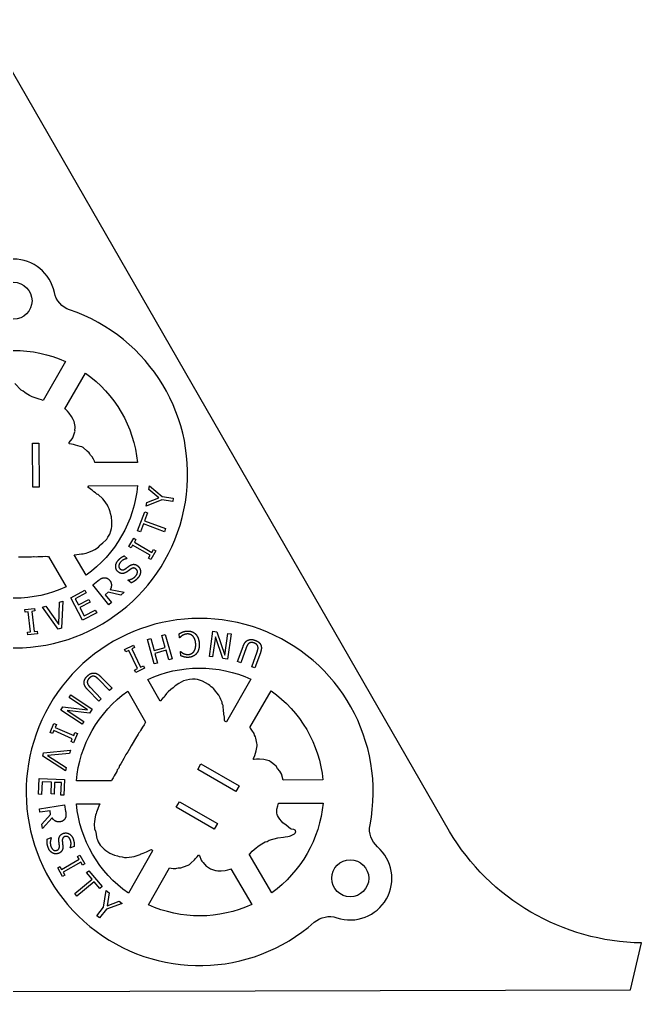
# Model space of a CAD drawing. Header units: millimetres. Extents: x 0 to 217, y 0 to 323.
# Drawn here: x 163.7 to 217.4, y 0.4 to 85 of the extents above; entities that cross this region are included whole.
import ezdxf

# ---------------------------------------------------------------- set-up
doc = ezdxf.new("R2010")
doc.units = ezdxf.units.MM
doc.layers.add('SCRAP_OUTLINE', color=8, linetype='Continuous')

msp = doc.modelspace()

# ---------------------------------------------------------------- linework, layer by layer
for points in [[(166.674, 61.366, 0.821365), (159.611, 61.342, -0.267689), (158.301, 59.833, 6.023346), (167.995, 59.866, -0.267689)], [(170.172, 46.678), (170.148, 46.806), (170.07, 46.965), (169.944, 47.165), (169.896, 47.23), (169.811, 47.323), (169.745, 47.435), (169.675, 47.522), (169.515, 47.671), (169.164, 47.963), (169.063, 48.02), (168.9, 48.059), (168.513, 48.191), (168.338, 48.221), (168.157, 48.276), (167.98, 48.299), (167.962, 48.311), (167.95, 48.33), (167.95, 48.362), (167.965, 48.394), (168.225, 48.711), (168.275, 48.81), (168.325, 48.975), (168.454, 49.342), (168.46, 49.383), (168.453, 49.482), (168.466, 49.667), (168.466, 49.789), (168.381, 50.236), (168.365, 50.279), (168.308, 50.402), (168.158, 50.663), (167.967, 50.947), (167.82, 51.119), (167.647, 51.281), (167.592, 51.316), (169.363, 54.408, -0.218412), (173.853, 46.691)], [(168.4, 38.699), (168.616, 38.722), (169.013, 38.784), (169.155, 38.799), (169.277, 38.829), (169.439, 38.844), (169.582, 38.906), (169.957, 39.043), (170.17, 39.152), (170.492, 39.374), (170.621, 39.54), (170.68, 39.6), (170.88, 39.744), (171.122, 39.96), (171.2, 40.06), (171.305, 40.215), (171.469, 40.489), (171.556, 40.773), (171.606, 40.97), (171.63, 41.16), (171.645, 41.567), (171.602, 41.993), (171.532, 42.278), (171.508, 42.42), (171.402, 42.664), (171.331, 42.861), (171.259, 42.989), (171.127, 43.189), (170.984, 43.383), (170.863, 43.527), (170.459, 43.9), (170.42, 43.908), (170.358, 43.938), (170.223, 44.06), (170.093, 44.151), (169.985, 44.255), (169.872, 44.322), (169.764, 44.408), (169.649, 44.482), (169.6, 44.53), (169.585, 44.573), (169.586, 44.588), (169.642, 44.676), (173.86, 44.691, -0.218412), (169.422, 36.943)], [(191.107, 7.341, 0.821365), (194.617, 13.47, -0.267689), (193.966, 15.359, 6.023346), (189.147, 6.947, -0.267689)], [(181.566, 24.283), (181.533, 24.281), (181.459, 24.299), (181.422, 24.327), (181.39, 24.383), (181.377, 24.446), (181.382, 24.665), (181.337, 24.923), (181.301, 25.321), (181.257, 25.533), (181.26, 25.668), (181.252, 25.719), (181.189, 25.865), (181.175, 25.966), (181.073, 26.209), (181.017, 26.331), (180.886, 26.568), (180.734, 26.79), (180.649, 26.896), (180.43, 27.159), (180.368, 27.218), (180.24, 27.297), (180.106, 27.418), (179.996, 27.492), (179.497, 27.773), (179.231, 27.88), (179.045, 27.933), (178.851, 27.966), (178.613, 27.959), (178.359, 27.939), (177.851, 27.809), (177.438, 27.576), (177.131, 27.372), (176.938, 27.221), (176.75, 27.061), (176.505, 26.873), (176.45, 26.809), (176.384, 26.709), (176.221, 26.521), (176.16, 26.415), (176.024, 26.283), (175.835, 26.048), (174.742, 27.926, -0.218412), (183.67, 27.957)], [(168.575, 19.173, -0.218412), (173.013, 26.92), (174.567, 24.25), (174.433, 24.008), (174.307, 23.798), (174.12, 23.531), (174.055, 23.418), (173.985, 23.327), (173.925, 23.198), (173.683, 22.821), (173.41, 22.344), (173.306, 22.194), (173.134, 21.894), (173.025, 21.675), (172.86, 21.441), (172.695, 21.114), (172.422, 20.638), (172.315, 20.489), (172.253, 20.305), (172.218, 20.245), (172.111, 20.125), (172.063, 19.977), (171.851, 19.607), (171.762, 19.423), (171.651, 19.252), (171.622, 19.183)], [(186.46, 19.233), (186.351, 19.675), (186.331, 19.732), (186.259, 19.874), (186.169, 20.002), (185.97, 20.246), (185.841, 20.443), (185.717, 20.552), (185.439, 20.751), (185.331, 20.843), (185.242, 20.897), (184.773, 21.02), (184.412, 21.042), (184.145, 21.033), (183.963, 21.013), (183.919, 21.019), (183.903, 21.029), (183.89, 21.056), (183.899, 21.098), (184.001, 21.361), (184.125, 21.759), (184.139, 21.915), (184.199, 22.185), (184.201, 22.301), (184.183, 22.419), (184.09, 22.862), (184.059, 22.98), (183.988, 23.114), (183.941, 23.261), (183.754, 23.561), (183.632, 23.716), (183.577, 23.769), (185.406, 26.962, -0.218412), (189.896, 19.245)], [(170.613, 17.18), (170.525, 16.981), (170.38, 16.607), (170.322, 16.476), (170.288, 16.355), (170.219, 16.207), (170.202, 16.053), (170.132, 15.66), (170.121, 15.42), (170.152, 15.03), (170.231, 14.836), (170.253, 14.754), (170.278, 14.51), (170.344, 14.192), (170.392, 14.075), (170.474, 13.906), (170.629, 13.627), (170.831, 13.41), (170.977, 13.268), (171.13, 13.152), (171.474, 12.935), (171.866, 12.76), (172.147, 12.678), (172.282, 12.627), (172.546, 12.598), (172.752, 12.56), (172.899, 12.559), (173.138, 12.573), (173.377, 12.6), (173.563, 12.632), (174.089, 12.796), (174.114, 12.826), (174.171, 12.865), (174.345, 12.92), (174.489, 12.987), (174.632, 13.03), (174.747, 13.094), (174.876, 13.144), (174.997, 13.207), (175.063, 13.225), (175.108, 13.217), (175.121, 13.208), (175.169, 13.115), (173.072, 9.455, -0.218412), (168.582, 17.173)], [(189.903, 17.245, -0.218412), (185.465, 9.498), (183.522, 12.837), (183.635, 12.926), (183.773, 13.082), (184.133, 13.391), (184.253, 13.509), (184.471, 13.653), (184.759, 13.821), (184.896, 13.889), (185.062, 13.939), (185.244, 14.039), (185.997, 14.234), (186.497, 14.299), (186.636, 14.327), (186.862, 14.353), (186.994, 14.384), (187.093, 14.42), (187.428, 14.59), (187.483, 14.639), (187.527, 14.721), (187.538, 14.789), (187.533, 14.833), (187.516, 14.873), (187.486, 14.909), (187.444, 14.936), (187.372, 14.963), (187.177, 15.001), (187.103, 15.026), (186.717, 15.333), (186.424, 15.547), (186.315, 15.696), (186.162, 15.859), (186.065, 16.036), (185.964, 16.185), (185.933, 16.274), (185.913, 16.385), (185.903, 16.499), (185.904, 16.631), (185.915, 16.725), (186.008, 17.026), (186.046, 17.232)], [(176.638, 11.656), (176.761, 11.612), (176.937, 11.6), (177.173, 11.61), (177.253, 11.619), (177.376, 11.646), (177.507, 11.647), (177.617, 11.664), (177.826, 11.728), (178.254, 11.886), (178.354, 11.946), (178.47, 12.067), (178.777, 12.335), (178.891, 12.473), (179.029, 12.602), (179.137, 12.743), (179.156, 12.753), (179.179, 12.754), (179.207, 12.738), (179.227, 12.709), (179.371, 12.326), (179.433, 12.232), (179.551, 12.107), (179.803, 11.811), (179.836, 11.785), (179.925, 11.743), (180.079, 11.639), (180.185, 11.578), (180.614, 11.428), (180.659, 11.42), (180.795, 11.408), (181.096, 11.407), (181.437, 11.43), (181.66, 11.472), (181.886, 11.541), (181.945, 11.571), (183.737, 8.492, -0.218412), (174.808, 8.461)]]:
    msp.add_lwpolyline(points, format="xyb", close=True)
for points in [[(158.698, 55.372, -0.218412), (167.627, 55.402), (165.707, 52.049), (165.573, 52.103), (165.369, 52.145), (164.922, 52.302), (164.76, 52.346), (164.525, 52.464), (164.236, 52.629), (164.109, 52.714), (163.983, 52.832), (163.805, 52.939), (163.259, 53.495)], [(163.586, 38.514), (163.952, 38.534), (164.501, 38.536), (164.684, 38.518), (164.873, 38.556), (164.943, 38.556), (165.101, 38.524), (165.253, 38.556), (165.68, 38.557), (165.883, 38.572), (166.086, 38.561), (166.161, 38.57), (167.693, 35.937, -0.218412), (158.765, 35.907)]]:
    msp.add_lwpolyline(points, format="xyb")
for points in [[(165.341, 48.355), (165.354, 44.554), (164.806, 44.552), (164.793, 48.353)], [(174.848, 44.36), (174.897, 44.667), (175.991, 43.739), (176.952, 43.585), (176.906, 43.296), (175.974, 43.445), (174.616, 42.91), (174.667, 43.23), (175.713, 43.639)], [(176.294, 40.969), (176.193, 40.695), (174.373, 41.367), (174.117, 40.674), (173.873, 40.765), (174.486, 42.424), (174.73, 42.333), (174.474, 41.641)], [(175.246, 39.153), (175.44, 39.04), (175.012, 38.303), (174.818, 38.416), (174.959, 38.658), (173.444, 39.536), (173.304, 39.294), (173.11, 39.407), (173.537, 40.144), (173.732, 40.031), (173.591, 39.789), (175.105, 38.911)], [(170.333, 33.691), (169.115, 33.051), (168.091, 34.998), (169.31, 35.639), (169.431, 35.408), (168.471, 34.904), (168.752, 34.371), (169.646, 34.841), (169.768, 34.611), (168.873, 34.14), (169.253, 33.417), (170.212, 33.922)], [(167.119, 34.604), (167.404, 34.689), (167.306, 32.365), (167.003, 32.274), (165.649, 34.167), (165.95, 34.256), (167.056, 32.679)], [(165.193, 32.109), (165.219, 31.886), (164.372, 31.788), (164.346, 32.011), (164.624, 32.043), (164.423, 33.782), (164.145, 33.75), (164.119, 33.973), (164.966, 34.071), (164.991, 33.848), (164.713, 33.816), (164.915, 32.077)], [(175.315, 29.271), (174.722, 31.39), (175.004, 31.468), (175.294, 30.431), (176.269, 30.704), (175.979, 31.741), (176.26, 31.82), (176.853, 29.701), (176.572, 29.623), (176.339, 30.454), (175.364, 30.181), (175.596, 29.35)], [(180.085, 29.915), (180.39, 32.094), (180.715, 32.048), (181.415, 30.035), (181.679, 31.913), (181.949, 31.875), (181.644, 29.697), (181.232, 29.754), (180.596, 31.602), (180.355, 29.877)], [(172.848, 30.318), (172.75, 30.52), (173.515, 30.894), (173.614, 30.692), (173.362, 30.569), (174.131, 28.996), (174.383, 29.119), (174.481, 28.918), (173.716, 28.543), (173.617, 28.745), (173.868, 28.868), (173.1, 30.441)], [(169.066, 24.062), (167.237, 25.284), (167.419, 25.557), (169.537, 25.312), (167.96, 26.366), (168.112, 26.593), (169.941, 25.371), (169.71, 25.025), (167.77, 25.257), (169.218, 24.289)], [(166.51, 23.252), (166.303, 23.342), (166.642, 24.124), (166.848, 24.034), (166.737, 23.778), (168.344, 23.082), (168.455, 23.339), (168.661, 23.25), (168.323, 22.468), (168.116, 22.557), (168.228, 22.814), (166.621, 23.509)], [(167.708, 20.337), (167.639, 20.047), (165.675, 21.295), (165.748, 21.602), (168.064, 21.828), (167.991, 21.523), (166.072, 21.354)], [(182.375, 18.264), (179.076, 20.153), (179.349, 20.629), (182.647, 18.74)], [(165.31, 18.009), (165.365, 19.384), (167.563, 19.297), (167.508, 17.922), (167.248, 17.932), (167.291, 19.016), (166.689, 19.039), (166.649, 18.029), (166.389, 18.04), (166.429, 19.05), (165.613, 19.082), (165.57, 17.999)], [(180.505, 15), (177.207, 16.89), (177.48, 17.366), (180.778, 15.477)], [(167.583, 11.024), (167.389, 10.912), (166.964, 11.651), (167.159, 11.763), (167.298, 11.521), (168.816, 12.392), (168.677, 12.635), (168.872, 12.747), (169.296, 12.008), (169.101, 11.896), (168.962, 12.139), (167.444, 11.267)], [(168.632, 9.209), (168.445, 9.433), (169.937, 10.673), (169.466, 11.241), (169.666, 11.407), (170.796, 10.047), (170.596, 9.88), (170.124, 10.448)], [(172.292, 8.765), (172.533, 8.569), (171.183, 8.086), (170.569, 7.331), (170.342, 7.515), (170.937, 8.247), (171.152, 9.691), (171.404, 9.487), (171.235, 8.377)]]:
    msp.add_lwpolyline(points, close=True)
for points in [[(172.708, 38.615), (172.976, 38.391), (172.962, 38.375)], [(171.502, 35.713), (172.712, 35.461), (172.417, 35.222), (171.326, 35.465), (171.065, 35.255), (171.616, 34.574), (171.389, 34.39), (170.005, 36.101), (170.446, 36.457)], [(173.314, 36.274), (173.032, 36.509), (173.045, 36.525)], [(177.514, 31.535), (177.493, 31.534), (177.47, 31.882)], [(183.264, 30.675), (182.79, 29.379), (182.516, 29.48), (182.987, 30.769)], [(177.596, 29.982), (177.573, 30.335), (177.596, 30.336)], [(184.483, 30.222), (184.011, 28.933), (183.736, 29.033), (184.208, 30.322)], [(170.703, 28.155), (171.659, 27.17), (171.449, 26.966), (170.493, 27.952)], [(169.765, 27.256), (170.726, 26.265), (170.516, 26.062), (169.56, 27.047)], [(166.477, 15.987), (165.653, 15.064), (165.594, 15.439), (166.35, 16.263), (166.298, 16.594), (165.433, 16.457), (165.388, 16.746), (167.561, 17.089), (167.649, 16.529)], [(166.056, 14.137), (166.401, 14.264), (166.408, 14.243)], [(168.387, 13.491), (168.059, 13.371), (168.052, 13.391)]]:
    msp.add_lwpolyline(points)
for centre in [(163.145, 60.654), (192.255, 10.753)]:
    msp.add_circle(centre, 1.6)
for points in [[(172.189, 37.232), (171.983, 37.404), (171.972, 37.956), (172.179, 38.204)], [(172.179, 38.204), (172.298, 38.346), (172.564, 38.551), (172.708, 38.615)], [(172.962, 38.375), (172.821, 38.356), (172.501, 38.195), (172.386, 38.057)], [(172.586, 37.087), (172.486, 37.082), (172.287, 37.15), (172.189, 37.232)], [(172.386, 38.057), (172.256, 37.901), (172.242, 37.585), (172.361, 37.486)], [(172.361, 37.486), (172.468, 37.397), (172.69, 37.404), (172.807, 37.487)], [(172.968, 37.242), (172.871, 37.174), (172.686, 37.094), (172.586, 37.087)], [(172.807, 37.487), (172.886, 37.543), (173.108, 37.708), (173.185, 37.76)], [(173.299, 37.484), (173.212, 37.424), (173.073, 37.319), (172.968, 37.242)], [(173.185, 37.76), (173.384, 37.889), (173.733, 37.871), (173.891, 37.74)], [(173.731, 37.476), (173.63, 37.561), (173.421, 37.566), (173.299, 37.484)], [(173.699, 36.865), (173.855, 37.051), (173.859, 37.37), (173.731, 37.476)], [(173.891, 37.74), (173.991, 37.657), (174.115, 37.416), (174.122, 37.288)], [(174.122, 37.288), (174.128, 37.145), (174.037, 36.874), (173.908, 36.719)], [(170.446, 36.457), (170.593, 36.576), (170.817, 36.704), (170.954, 36.719)], [(170.954, 36.719), (171.091, 36.734), (171.342, 36.636), (171.451, 36.502)], [(171.451, 36.502), (171.602, 36.315), (171.616, 35.906), (171.502, 35.713)], [(173.045, 36.525), (173.242, 36.55), (173.591, 36.734), (173.699, 36.865)], [(173.908, 36.719), (173.755, 36.535), (173.463, 36.342), (173.314, 36.274)], [(177.47, 31.882), (177.54, 31.921), (177.664, 31.992), (177.753, 32.026)], [(177.736, 31.727), (177.659, 31.675), (177.546, 31.571), (177.514, 31.535)], [(178.154, 31.863), (178.027, 31.855), (177.816, 31.778), (177.736, 31.727)], [(177.753, 32.026), (177.847, 32.065), (178.009, 32.107), (178.14, 32.116)], [(178.14, 32.116), (178.354, 32.13), (178.725, 32.01), (178.866, 31.875)], [(178.647, 31.676), (178.547, 31.779), (178.292, 31.873), (178.154, 31.863)], [(178.894, 31.026), (178.879, 31.252), (178.748, 31.571), (178.647, 31.676)], [(178.866, 31.875), (179.007, 31.741), (179.179, 31.324), (179.198, 31.047)], [(182.987, 30.769), (183.066, 30.985), (183.266, 31.261), (183.415, 31.326)], [(183.415, 31.326), (183.55, 31.387), (183.845, 31.385), (184.036, 31.315)], [(184.036, 31.315), (184.219, 31.249), (184.455, 31.054), (184.515, 30.924)], [(178.742, 30.35), (178.827, 30.468), (178.908, 30.815), (178.894, 31.026)], [(179.198, 31.047), (179.216, 30.771), (179.103, 30.352), (178.979, 30.192)], [(183.503, 31.053), (183.423, 30.993), (183.315, 30.814), (183.264, 30.675)], [(183.95, 31.081), (183.821, 31.128), (183.589, 31.116), (183.503, 31.053)], [(184.272, 30.772), (184.247, 30.875), (184.088, 31.031), (183.95, 31.081)], [(184.208, 30.322), (184.261, 30.466), (184.295, 30.674), (184.272, 30.772)], [(184.515, 30.924), (184.585, 30.777), (184.563, 30.443), (184.483, 30.222)], [(177.596, 30.336), (177.637, 30.303), (177.765, 30.212), (177.855, 30.169)], [(177.896, 29.874), (177.824, 29.892), (177.672, 29.948), (177.596, 29.982)], [(177.855, 30.169), (177.942, 30.129), (178.143, 30.083), (178.271, 30.092)], [(178.286, 29.842), (178.176, 29.835), (177.98, 29.854), (177.896, 29.874)], [(178.271, 30.092), (178.412, 30.101), (178.655, 30.233), (178.742, 30.35)], [(178.979, 30.192), (178.858, 30.036), (178.509, 29.857), (178.286, 29.842)], [(169.244, 27.675), (169.248, 27.822), (169.378, 28.088), (169.524, 28.229)], [(169.698, 28.05), (169.599, 27.954), (169.509, 27.74), (169.529, 27.635)], [(169.524, 28.229), (169.664, 28.364), (169.942, 28.492), (170.085, 28.49)], [(170.116, 28.205), (170.012, 28.228), (169.803, 28.152), (169.698, 28.05)], [(170.085, 28.49), (170.248, 28.489), (170.539, 28.324), (170.703, 28.155)], [(170.493, 27.952), (170.386, 28.062), (170.214, 28.183), (170.116, 28.205)], [(169.56, 27.047), (169.4, 27.212), (169.238, 27.512), (169.244, 27.675)], [(169.529, 27.635), (169.547, 27.537), (169.662, 27.362), (169.765, 27.256)], [(167.649, 16.529), (167.679, 16.342), (167.678, 16.084), (167.622, 15.958)], [(167.185, 15.636), (166.948, 15.599), (166.587, 15.791), (166.477, 15.987)], [(167.622, 15.958), (167.566, 15.832), (167.356, 15.663), (167.185, 15.636)], [(167.125, 14.361), (167.17, 14.45), (167.328, 14.588), (167.449, 14.632)], [(167.449, 14.632), (167.7, 14.724), (168.184, 14.458), (168.295, 14.155)], [(166.145, 13.4), (166.062, 13.624), (166.04, 13.973), (166.056, 14.137)], [(166.408, 14.243), (166.331, 14.061), (166.317, 13.666), (166.375, 13.508)], [(166.889, 13.174), (167.013, 13.22), (167.122, 13.398), (167.112, 13.545)], [(167.068, 13.952), (167.057, 14.07), (167.08, 14.27), (167.125, 14.361)], [(167.112, 13.545), (167.103, 13.65), (167.082, 13.822), (167.068, 13.952)], [(167.583, 14.356), (167.452, 14.308), (167.347, 14.112), (167.36, 13.969)], [(167.36, 13.969), (167.369, 13.873), (167.402, 13.598), (167.407, 13.505)], [(168.064, 14.049), (167.994, 14.24), (167.728, 14.41), (167.583, 14.356)], [(168.052, 13.391), (168.106, 13.523), (168.126, 13.88), (168.064, 14.049)], [(168.295, 14.155), (168.359, 13.981), (168.404, 13.648), (168.387, 13.491)], [(166.53, 12.93), (166.404, 12.996), (166.214, 13.211), (166.145, 13.4)], [(166.375, 13.508), (166.459, 13.28), (166.733, 13.117), (166.889, 13.174)], [(167.038, 12.904), (166.915, 12.859), (166.645, 12.872), (166.53, 12.93)], [(167.407, 13.505), (167.42, 13.269), (167.23, 12.975), (167.038, 12.904)]]:
    msp.add_open_spline(points, degree=2)
at = {"layer": 'SCRAP_OUTLINE'}
msp.add_lwpolyline([(1.07, 169.796), (0.614, 140.289, -0.053702), (0.095, 88.428), (-0.003, 0.761), (93.911, 0.761, -0.43419), (96.613, 1.038, 0.309828), (99.047, 1.459), (107.342, 1.378, 0.490744), (111.322, 1.318, 0.080829), (124.526, 1.078, 0.168269), (129.837, 1.542, 0.282301), (132.358, 0.842, -0.137039), (134.41, 0.673), (140.727, 0.922), (216.487, 1.103), (217.433, 5.162, -0.259831), (200.83, 14.807), (152.56, 98.652, -0.191719), (148.535, 105.263), (116.232, 162.174, -0.516446)], format="xyb", dxfattribs=at)

doc.saveas('drawing.dxf')
